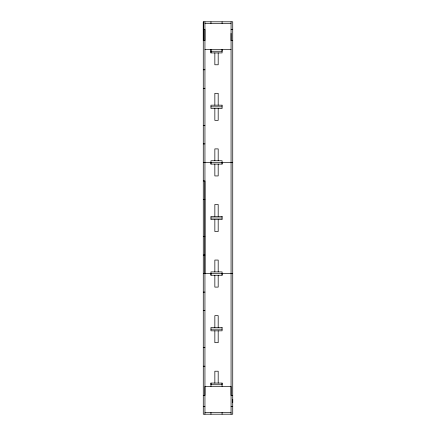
<?xml version="1.0" encoding="UTF-8"?>
<svg xmlns="http://www.w3.org/2000/svg" width="436" height="436" viewBox="0 0 436 436"><rect width="100%" height="100%" fill="white"/><g stroke="black" fill="none" stroke-linecap="round" stroke-linejoin="round"><path stroke-width="0.65" d="M203.274 395.398L203.274 21.8L232.731 21.8L232.731 414.2L203.274 414.2L203.274 395.398L204.942 395.398L204.936 180.945L203.269 180.945M203.274 21.8L203.274 40.603L204.942 40.603L204.942 29.49L203.274 29.49M204.942 414.2L204.942 386.41L231.064 386.41L231.064 395.398L232.731 395.398M204.942 273.579L204.942 21.8M210.959 51.257L210.964 49.59L210.959 52.925L222.077 52.925L222.077 49.59L222.077 51.257L210.959 51.257L210.964 52.925M210.964 383.075L210.959 384.743L222.077 384.743L222.077 383.075L210.959 383.075L210.964 386.41M210.959 275.247L210.964 271.911L222.082 271.911L222.077 275.247L210.959 275.247L210.964 273.579M210.964 164.089L210.959 160.753L222.077 160.753L222.082 164.089L210.959 164.089L210.959 162.421M222.077 275.247L222.077 273.579M222.077 164.089L222.077 162.421M231.064 33.381L231.064 40.603L232.731 40.603M204.942 23.468L231.064 23.468M231.064 29.49L232.731 29.49M204.942 49.59L231.064 49.59M203.274 69.782L204.942 69.782M203.274 88.312L204.942 88.312M210.959 106.836L222.077 106.836M203.274 125.366L204.942 125.366M203.274 143.891L204.942 143.891M203.274 162.421L232.731 162.421M203.269 199.475L204.936 199.475M210.964 218L222.082 218M203.269 236.53L204.936 236.53M203.269 255.055L204.936 255.055M203.274 273.579L232.731 273.579M203.274 292.109L204.942 292.109M203.274 310.634L204.942 310.634M210.959 329.164L222.077 329.164M203.274 347.688L204.942 347.688M203.274 366.218L204.942 366.218M203.274 406.51L204.942 406.51M231.064 406.51L232.731 406.51M204.942 412.532L231.064 412.532M232.731 399.283L232.731 402.619M231.064 21.8L231.064 414.2M222.077 21.8L222.077 23.468M222.077 383.075L222.077 386.41M222.077 412.532L222.077 414.2M218.185 52.925L218.185 64.784L214.85 64.784L214.85 52.925M218.185 105.169L218.185 93.315L214.85 93.315L214.85 105.169M218.185 108.504L218.185 120.363L214.85 120.363L214.85 108.504M218.185 160.753L218.185 148.894L214.85 148.894L214.85 160.753M218.185 164.089L218.185 175.942L214.85 175.942L214.85 164.089M218.185 216.332L218.185 204.473L214.85 204.473L214.85 216.332M218.185 219.668L218.185 231.527L214.85 231.527L214.85 219.668M218.185 271.911L218.185 260.058L214.85 260.058L214.85 271.911M218.185 275.247L218.185 287.106L214.85 287.106L214.85 275.247M218.185 327.496L218.185 315.637L214.85 315.637L214.85 327.496M218.185 330.831L218.185 342.685L214.85 342.685L214.85 330.831M218.185 383.075L218.185 371.216L214.85 371.216L214.85 383.075M210.959 21.8L210.959 23.468M210.959 412.532L210.959 414.2M222.077 105.169L210.959 105.169L210.959 108.504L222.077 108.504L222.077 105.169M222.082 216.332L210.959 216.332L210.959 219.668L222.082 219.668L222.082 216.332M222.077 327.496L210.959 327.496L210.959 330.831L222.077 330.831L222.077 327.496"/></g></svg>
